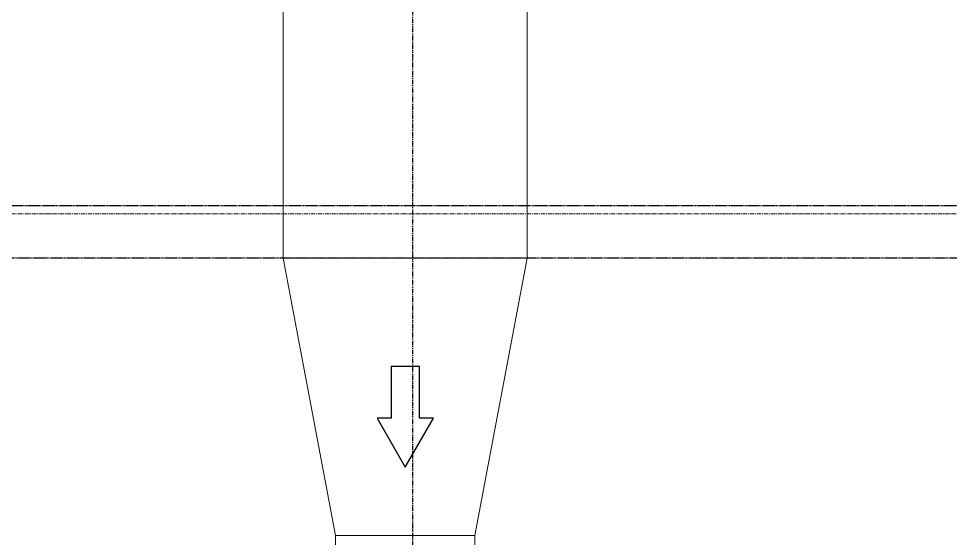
# Model space of a CAD drawing. Header units: inches. Extents: x 86328 to 235202, y 68629 to 184293.
# Drawn here: x 156121 to 158795, y 132511 to 134003 of the extents above; entities that cross this region are included whole.
import ezdxf

# ---------------------------------------------------------------- set-up
doc = ezdxf.new("R2010")
doc.units = ezdxf.units.IN
doc.header["$MEASUREMENT"] = 0
for name, pattern in [('CENTER', [2, 1.25, -0.25, 0.25, -0.25]), ('HIDDEN', [0.375, 0.25, -0.125]), ('PHANTOM2', [1.25, 0.625, -0.125, 0.125, -0.125, 0.125, -0.125])]:
    doc.linetypes.add(name, pattern=pattern)
doc.layers.add('.5', color=8, linetype='Continuous', lineweight=0)
doc.layers.add('DIM', color=251, linetype='Continuous', lineweight=0)

msp = doc.modelspace()

# ---------------------------------------------------------------- linework, layer by layer
at = {"layer": '.5', "color": 8, "linetype": 'CENTER', "ltscale": 10}
msp.add_line((193391.9, 133442.1), (128877.6, 133442.1), dxfattribs=at)
at = {"color": 8, "linetype": 'PHANTOM2', "ltscale": 20}
msp.add_line((157251.3, 146177.1), (157251.3, 122881.3), dxfattribs=at)
at = {"color": 8}
for p, q in [((157271, 133004.6), (157190, 133004.6)), ((157190, 133004.6), (157190, 132856.1)), ((157271, 132856.1), (157271, 133004.6)), ((157190, 132856.1), (157149.5, 132856.1)), ((157149.5, 132856.1), (157230.5, 132715.5)), ((157230.5, 132715.5), (157311.5, 132856.1)), ((157311.5, 132856.1), (157271, 132856.1))]:
    msp.add_line(p, q, dxfattribs=at)
at = {"layer": 'DIM', "color": 8, "linetype": 'Continuous', "ltscale": 10}
for p, q in [((156880.5, 134979.6), (156880.5, 133315.4)), ((157580.5, 134979.6), (157580.5, 133315.4)), ((156880.5, 133315.4), (157580.5, 133315.4)), ((156880.5, 133315.4), (157030.5, 132519.2)), ((157580.5, 133315.4), (157430.5, 132519.2)), ((157030.5, 132419.2), (157030.5, 132519.2)), ((157030.5, 132519.2), (157430.5, 132519.2)), ((157430.5, 132519.2), (157430.5, 132419.2))]:
    msp.add_line(p, q, dxfattribs=at)
at = {"layer": 'DIM', "color": 8, "linetype": 'HIDDEN', "lineweight": 25, "ltscale": 10}
for p, q in [((159275.9, 133465.4), (155226.3, 133465.4)), ((186276.3, 133315.4), (150276.3, 133315.4))]:
    msp.add_line(p, q, dxfattribs=at)

doc.saveas('drawing.dxf')
